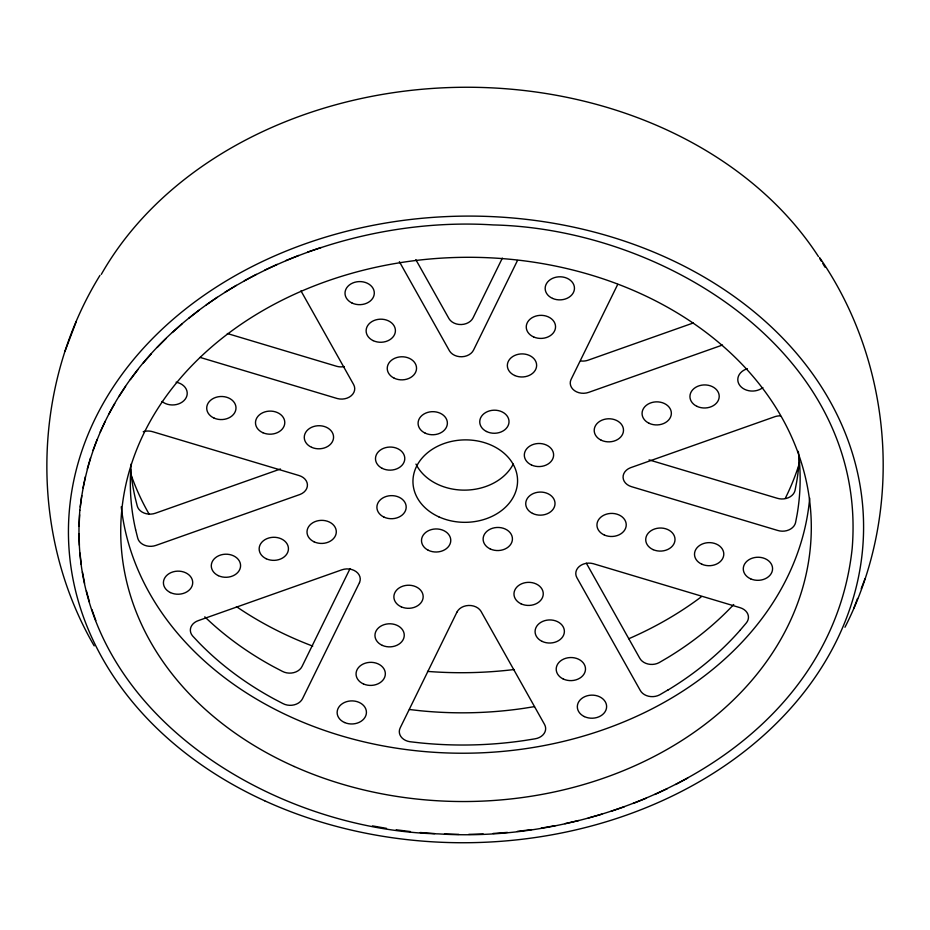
<?xml version="1.0" encoding="UTF-8"?>
<svg xmlns="http://www.w3.org/2000/svg" width="930" height="930" viewBox="0 0 930 930"><rect width="100%" height="100%" fill="white"/><g stroke="black" fill="none" stroke-linecap="round" stroke-linejoin="round"><path stroke-width="1.4" d="M79.05 533.901L79.399 545.271M79.073 526.113L79.643 514.743M80.282 506.978L81.747 495.644M83.014 487.913L85.386 476.672M87.257 469.022L90.512 457.92M99.975 275.373C31.678 386.09 28.702 533.239 94.197 645.885M844.963 627.25C904.274 511.209 893.614 364.49 819.551 257.505M93 450.376L97.139 439.448M76.155 321.815L65.019 351.191M861.203 588.737L864.981 578.809M853.845 608.185L857.553 598.455M100.208 432.031L105.206 421.325M350.052 568.625L302.052 666.45A13.101 10.323 -0.9 0 1 282.453 671.39L273.745 666.833A335.172 264.12 -0.9 0 1 204.786 616.823M502.34 258.145L473.068 317.839A13.09 10.311 -0.9 0 1 461.373 324.535A13.09 10.311 -0.9 0 1 449.039 318.757L415.838 259.644M517.475 260.505L473.568 350.04A13.09 10.311 -0.9 0 1 461.885 356.748A13.09 10.311 -0.9 0 1 449.539 350.97L399.389 261.667M617.706 284.417L570.985 379.626A13.09 10.311 -0.9 0 0 574.473 390.623A13.09 10.311 -0.9 0 0 588.678 392.367L722.494 345.03M108.868 414.071L114.704 403.632M118.924 396.575L125.585 386.438M130.363 379.603L137.803 369.803M143.115 363.212L151.323 353.795M740.35 629.982L746.197 623.088A13.101 10.323 -0.9 0 0 740.071 607.685L593.212 563.673A13.09 10.311 -0.9 0 0 579.239 566.498A13.09 10.311 -0.9 0 0 576.914 577.716L640.2 690.316A13.113 10.335 -0.9 0 0 659.684 694.826L668.124 689.874M157.158 347.483L166.086 338.485M172.399 332.475L182.036 323.931M188.813 318.234L199.101 310.19M206.321 304.831L217.225 297.309M224.851 292.322L236.325 285.347M244.323 280.744L256.331 274.338M687.7 778.085L675.692 784.49M264.678 270.142L277.163 264.353M667.345 788.687L654.86 794.476M285.836 260.574L298.751 255.401M646.187 798.254L633.272 803.427M307.691 252.053L320.99 247.531M624.332 806.775L611.033 811.297M280.465 468.999L155.38 513.221A13.101 10.323 -0.9 0 1 137.187 505.815L135.175 497.724A335.172 264.12 -0.9 0 1 130.653 469.057M693.315 322.966L588.178 360.166A13.09 10.311 -0.9 0 1 580.727 360.968M601.838 814.192L588.213 818.051M578.82 820.493L564.928 823.666M555.35 825.631L541.237 828.119M531.53 829.607L517.254 831.397M534.506 706.626L524.218 708.276A335.172 264.12 -0.9 0 1 419.79 710.694L409.421 709.509M507.454 832.408L493.063 833.478M483.216 834.001L468.778 834.361M458.909 834.396L444.47 834.036M434.624 833.582L420.255 832.513M410.467 831.571L396.215 829.793M386.52 828.374L372.453 825.898M227.339 333.521L336.788 366.327A13.09 10.311 -0.9 0 0 344.298 366.56M649.07 459.885L777.096 498.224A13.113 10.335 -0.9 0 0 795.022 490.529L796.592 482.345A335.172 264.12 -0.9 0 0 799.358 457.641M200.136 357.422L337.288 398.54A13.09 10.311 -0.9 0 0 351.273 395.715A13.09 10.311 -0.9 0 0 353.586 384.497L300.971 290.869M586.365 563.22L639.689 658.115A13.113 10.335 -0.9 0 0 659.172 662.613L667.612 657.661A335.172 264.12 -0.9 0 0 733.724 604.523M95.813 620.519L91.896 609.592M89.466 602.07L86.42 590.957M135.675 529.926L137.698 538.028A13.101 10.323 -0.9 0 0 155.88 545.422L300.006 494.469A13.09 10.311 -0.9 0 0 307.423 484.704A13.09 10.311 -0.9 0 0 299.018 475.532L152.904 431.776A13.113 10.335 -0.9 0 0 143.232 431.706M84.595 583.319L82.445 572.078M81.236 564.371L79.98 553.036M101.312 274.362A397.598 313.305 -0.9 0 1 454.468 87.408A397.598 313.305 -0.9 0 1 818.447 256.564M819.946 258.9A397.598 313.305 -0.9 0 1 821.411 261.249M822.864 263.597A397.598 313.305 -0.9 0 1 824.98 267.154M799.567 462.675A345.309 272.106 -0.9 0 1 785.432 498.05M701.139 596.955A345.309 272.106 -0.9 0 1 628.75 638.747M514.069 669.53A345.309 272.106 -0.9 0 1 427.533 671.402M312.724 646.106A345.309 272.106 -0.9 0 1 236.453 606.627M149.219 514.313A345.309 272.106 -0.9 0 1 130.665 473.614M809.693 498.131A345.309 272.106 -0.9 0 1 468.139 753.195A345.309 272.106 -0.9 0 1 121.26 506.769M513.244 464.07A52.324 41.234 -0.9 0 1 464.361 490.133A52.324 41.234 -0.9 0 1 415.966 464.082M176.119 382.195A14.648 11.544 -0.9 0 1 185.233 399.156A14.648 11.544 -0.9 0 1 161.971 401.446M762.867 387.566A14.648 11.544 -0.9 0 1 740.129 385.857A14.648 11.544 -0.9 0 1 747.383 368.722M135.629 529.775A335.172 264.12 -0.9 0 1 131.2 463.942M798.289 451.341A335.172 264.12 -0.9 0 1 797.103 514.557L795.534 522.73A13.113 10.335 -0.9 0 1 777.608 530.426L631.493 486.669A13.09 10.311 -0.9 0 1 623.077 477.509A13.09 10.311 -0.9 0 1 630.505 467.732L774.62 416.779A13.101 10.323 -0.9 0 1 780.468 415.861M740.234 630.121A335.172 264.12 -0.9 0 1 668.007 690.014M79.852 510.279C63.914 703.452 265.852 830.025 438.821 833.896C615.834 845.289 831.281 742.779 852.171 548.549C868.109 355.376 666.171 228.803 493.202 224.932C316.188 213.54 100.742 316.049 79.852 510.279M359.515 582.575L302.552 698.651A13.101 10.323 -0.9 0 1 282.964 703.592L274.257 699.035A335.172 264.12 -0.9 0 1 198.811 642.572L192.591 635.946A13.113 10.335 -0.9 0 1 198.462 620.566L341.822 569.834A13.09 10.311 -0.9 0 1 356.039 571.578A13.09 10.311 -0.9 0 1 359.515 582.575M456.932 612.161L400.307 727.655A13.113 10.335 -0.9 0 0 409.932 741.721L420.302 742.896A335.172 264.12 -0.9 0 0 524.718 740.478L535.006 738.827A13.101 10.323 -0.9 0 0 544.538 724.447L480.961 611.242A13.09 10.311 -0.9 0 0 468.627 605.465A13.09 10.311 -0.9 0 0 456.932 612.161M294.299 766.518A345.309 272.106 -0.9 0 0 811.297 526.508A345.309 272.106 -0.9 0 0 292.427 295.217A345.309 272.106 -0.9 0 0 294.299 766.518M264.655 800.777A397.598 313.305 -0.9 0 0 863.575 529.391A397.598 313.305 -0.9 0 0 269.805 258.075A397.598 313.305 -0.9 0 0 264.655 800.777M438.762 516.813A52.324 41.234 -0.9 0 0 517.568 481.101A52.324 41.234 -0.9 0 0 439.437 445.4A52.324 41.234 -0.9 0 0 438.762 516.813M486.483 431.497A14.648 11.544 -0.9 0 0 509.012 422.162A14.648 11.544 -0.9 0 0 487.634 411.525A14.648 11.544 -0.9 0 0 486.483 431.497M514.755 375.522A14.648 11.544 -0.9 0 0 536.633 365.269A14.648 11.544 -0.9 0 0 514.569 355.527A14.648 11.544 -0.9 0 0 514.755 375.522M533.669 336.962A14.648 11.544 -0.9 0 0 555.547 326.709A14.648 11.544 -0.9 0 0 533.483 316.967A14.648 11.544 -0.9 0 0 533.669 336.962M552.571 298.414A14.648 11.544 -0.9 0 0 574.461 288.161A14.648 11.544 -0.9 0 0 552.397 278.419A14.648 11.544 -0.9 0 0 552.571 298.414M425.231 433.171A14.648 11.544 -0.9 0 0 447.377 423.278A14.648 11.544 -0.9 0 0 425.58 413.176A14.648 11.544 -0.9 0 0 425.231 433.171M373.139 340.624A14.648 11.544 -0.9 0 0 395.413 330.917A14.648 11.544 -0.9 0 0 373.755 320.629A14.648 11.544 -0.9 0 0 373.139 340.624M352.028 303.029A14.648 11.544 -0.9 0 0 374.302 293.322A14.648 11.544 -0.9 0 0 352.644 283.034A14.648 11.544 -0.9 0 0 352.028 303.029M394.262 378.219A14.648 11.544 -0.9 0 0 416.535 368.513A14.648 11.544 -0.9 0 0 394.878 358.224A14.648 11.544 -0.9 0 0 394.262 378.219M214.121 418.116A14.648 11.544 -0.9 0 0 235.999 407.863A14.648 11.544 -0.9 0 0 213.947 398.121A14.648 11.544 -0.9 0 0 214.121 418.116M311.678 447.342A14.648 11.544 -0.9 0 0 333.568 437.088A14.648 11.544 -0.9 0 0 311.503 427.347A14.648 11.544 -0.9 0 0 311.678 447.342M382.242 468.371A14.648 11.544 -0.9 0 0 404.771 459.036A14.648 11.544 -0.9 0 0 383.393 448.388A14.648 11.544 -0.9 0 0 382.242 468.371M262.899 432.729A14.648 11.544 -0.9 0 0 284.789 422.476A14.648 11.544 -0.9 0 0 262.725 412.734A14.648 11.544 -0.9 0 0 262.899 432.729M218.306 575.647A14.648 11.544 -0.9 0 0 240.579 565.94A14.648 11.544 -0.9 0 0 218.91 555.652A14.648 11.544 -0.9 0 0 218.306 575.647M314.026 541.795A14.648 11.544 -0.9 0 0 336.3 532.088A14.648 11.544 -0.9 0 0 314.642 521.8A14.648 11.544 -0.9 0 0 314.026 541.795M384.044 517.138A14.648 11.544 -0.9 0 0 406.189 507.245A14.648 11.544 -0.9 0 0 384.392 497.143A14.648 11.544 -0.9 0 0 384.044 517.138M266.166 558.721A14.648 11.544 -0.9 0 0 288.44 549.014A14.648 11.544 -0.9 0 0 266.782 538.726A14.648 11.544 -0.9 0 0 266.166 558.721M170.434 592.584A14.648 11.544 -0.9 0 0 192.708 582.878A14.648 11.544 -0.9 0 0 171.05 572.589A14.648 11.544 -0.9 0 0 170.434 592.584M363.467 683.957A14.648 11.544 -0.9 0 0 385.346 673.704A14.648 11.544 -0.9 0 0 363.281 663.962A14.648 11.544 -0.9 0 0 363.467 683.957M401.283 606.848A14.648 11.544 -0.9 0 0 423.173 596.595A14.648 11.544 -0.9 0 0 401.109 586.853A14.648 11.544 -0.9 0 0 401.283 606.848M428.242 550.246A14.648 11.544 -0.9 0 0 450.759 540.911A14.648 11.544 -0.9 0 0 429.393 530.274A14.648 11.544 -0.9 0 0 428.242 550.246M382.37 645.408A14.648 11.544 -0.9 0 0 404.259 635.155A14.648 11.544 -0.9 0 0 382.195 625.413A14.648 11.544 -0.9 0 0 382.37 645.408M344.553 722.517A14.648 11.544 -0.9 0 0 366.432 712.264A14.648 11.544 -0.9 0 0 344.367 702.522A14.648 11.544 -0.9 0 0 344.553 722.517M563.22 678.981A14.648 11.544 -0.9 0 0 585.493 669.275A14.648 11.544 -0.9 0 0 563.836 658.986A14.648 11.544 -0.9 0 0 563.22 678.981M520.986 603.791A14.648 11.544 -0.9 0 0 543.26 594.084A14.648 11.544 -0.9 0 0 521.602 583.796A14.648 11.544 -0.9 0 0 520.986 603.791M490.273 548.967A14.648 11.544 -0.9 0 0 512.43 539.075A14.648 11.544 -0.9 0 0 490.633 528.961A14.648 11.544 -0.9 0 0 490.273 548.967M542.097 641.386A14.648 11.544 -0.9 0 0 564.382 631.679A14.648 11.544 -0.9 0 0 542.713 621.391A14.648 11.544 -0.9 0 0 542.097 641.386M584.342 716.577A14.648 11.544 -0.9 0 0 606.616 706.87A14.648 11.544 -0.9 0 0 584.958 696.582A14.648 11.544 -0.9 0 0 584.342 716.577M750.696 578.867A14.648 11.544 -0.9 0 0 772.574 568.614A14.648 11.544 -0.9 0 0 750.51 558.872A14.648 11.544 -0.9 0 0 750.696 578.867M701.918 564.254A14.648 11.544 -0.9 0 0 723.796 554.001A14.648 11.544 -0.9 0 0 701.731 544.259A14.648 11.544 -0.9 0 0 701.918 564.254M604.361 535.029A14.648 11.544 -0.9 0 0 626.239 524.776A14.648 11.544 -0.9 0 0 604.175 515.034A14.648 11.544 -0.9 0 0 604.361 535.029M532.483 513.383A14.648 11.544 -0.9 0 0 555.012 504.048A14.648 11.544 -0.9 0 0 533.634 493.4A14.648 11.544 -0.9 0 0 532.483 513.383M653.139 549.642A14.648 11.544 -0.9 0 0 675.017 539.388A14.648 11.544 -0.9 0 0 652.953 529.647A14.648 11.544 -0.9 0 0 653.139 549.642M696.942 406.352A14.648 11.544 -0.9 0 0 719.216 396.645A14.648 11.544 -0.9 0 0 697.558 386.369A14.648 11.544 -0.9 0 0 696.942 406.352M601.222 440.216A14.648 11.544 -0.9 0 0 623.495 430.509A14.648 11.544 -0.9 0 0 601.838 420.221A14.648 11.544 -0.9 0 0 601.222 440.216M531.46 464.988A14.648 11.544 -0.9 0 0 553.617 455.107A14.648 11.544 -0.9 0 0 531.821 444.993A14.648 11.544 -0.9 0 0 531.46 464.988M649.082 423.29A14.648 11.544 -0.9 0 0 671.355 413.583A14.648 11.544 -0.9 0 0 649.698 403.295A14.648 11.544 -0.9 0 0 649.082 423.29"/></g></svg>
